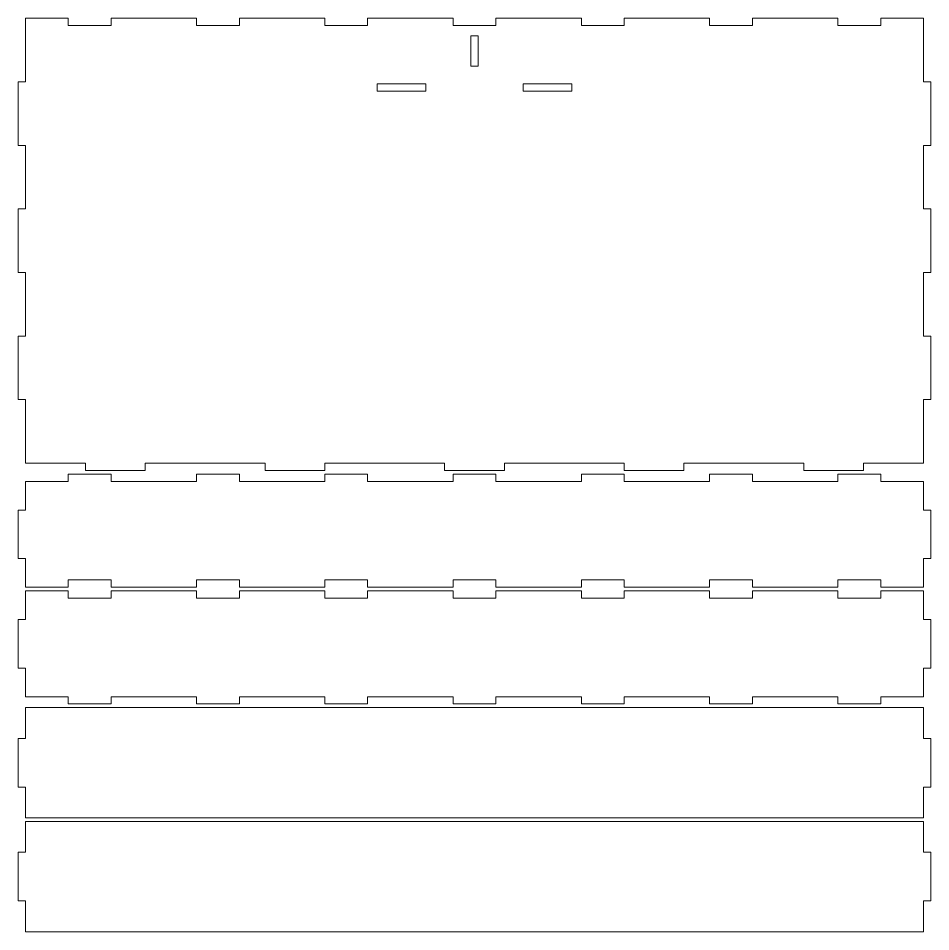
# Model space of a CAD drawing. Header units: millimetres. Extents: x -2923 to 2923, y -1165 to 1165.
# Drawn here: x -2923 to -2173, y -70 to 681 of the extents above; entities that cross this region are included whole.
import ezdxf

# ---------------------------------------------------------------- set-up
doc = ezdxf.new("R2010")
doc.units = ezdxf.units.MM
doc.header["$MEASUREMENT"] = 0
doc.layers.add('Camada 1', color=7, linetype='Continuous')

msp = doc.modelspace()

# ---------------------------------------------------------------- linework, layer by layer
at = {"layer": 'Camada 1', "color": 230, "lineweight": 9}
for points, knots in [([(-2741.7679, 675.342), (-2741.7679, 675.342), (-2776.9108, 675.342), (-2776.9108, 675.342), (-2776.9108, 675.342), (-2776.9108, 675.342), (-2776.9108, 681.342), (-2776.9108, 681.342), (-2776.9108, 681.342), (-2776.9108, 681.342), (-2847.1965, 681.342), (-2847.1965, 681.342), (-2847.1965, 681.342), (-2847.1965, 681.342), (-2847.1965, 675.342), (-2847.1965, 675.342), (-2847.1965, 675.342), (-2847.1965, 675.342), (-2882.3393, 675.342), (-2882.3393, 675.342), (-2882.3393, 675.342), (-2882.3393, 675.342), (-2882.3393, 681.342), (-2882.3393, 681.342), (-2882.3393, 681.342), (-2882.3393, 681.342), (-2917.4822, 681.342), (-2917.4822, 681.342), (-2917.4822, 681.342), (-2917.4822, 681.342), (-2917.4822, 629.0796), (-2917.4822, 629.0796), (-2917.4822, 629.0796), (-2917.4822, 629.0796), (-2923.4822, 629.0796), (-2923.4822, 629.0796), (-2923.4822, 629.0796), (-2923.4822, 629.0796), (-2923.4822, 576.8171), (-2923.4822, 576.8171), (-2923.4822, 576.8171), (-2923.4822, 576.8171), (-2917.4822, 576.8171), (-2917.4822, 576.8171), (-2917.4822, 576.8171), (-2917.4822, 576.8171), (-2917.4822, 524.5546), (-2917.4822, 524.5546), (-2917.4822, 524.5546), (-2917.4822, 524.5546), (-2923.4822, 524.5546), (-2923.4822, 524.5546), (-2923.4822, 524.5546), (-2923.4822, 524.5546), (-2923.4822, 472.2922), (-2923.4822, 472.2922), (-2923.4822, 472.2922), (-2923.4822, 472.2922), (-2917.4822, 472.2922), (-2917.4822, 472.2922), (-2917.4822, 472.2922), (-2917.4822, 472.2922), (-2917.4822, 420.0297), (-2917.4822, 420.0297), (-2917.4822, 420.0297), (-2917.4822, 420.0297), (-2923.4822, 420.0297), (-2923.4822, 420.0297), (-2923.4822, 420.0297), (-2923.4822, 420.0297), (-2923.4822, 367.7672), (-2923.4822, 367.7672), (-2923.4822, 367.7672), (-2923.4822, 367.7672), (-2917.4822, 367.7672), (-2917.4822, 367.7672), (-2917.4822, 367.7672), (-2917.4822, 367.7672), (-2917.4822, 315.5048), (-2917.4822, 315.5048), (-2917.4822, 315.5048), (-2917.4822, 315.5048), (-2868.2822, 315.5048), (-2868.2822, 315.5048), (-2868.2822, 315.5048), (-2868.2822, 315.5048), (-2868.2822, 309.5048), (-2868.2822, 309.5048), (-2868.2822, 309.5048), (-2868.2822, 309.5048), (-2819.0822, 309.5048), (-2819.0822, 309.5048), (-2819.0822, 309.5048), (-2819.0822, 309.5048), (-2819.0822, 315.5048), (-2819.0822, 315.5048), (-2819.0822, 315.5048), (-2819.0822, 315.5048), (-2720.6822, 315.5048), (-2720.6822, 315.5048), (-2720.6822, 315.5048), (-2720.6822, 315.5048), (-2720.6822, 309.5048), (-2720.6822, 309.5048), (-2720.6822, 309.5048), (-2720.6822, 309.5048), (-2671.4822, 309.5048), (-2671.4822, 309.5048), (-2671.4822, 309.5048), (-2671.4822, 309.5048), (-2671.4822, 315.5048), (-2671.4822, 315.5048), (-2671.4822, 315.5048), (-2671.4822, 315.5048), (-2573.0822, 315.5048), (-2573.0822, 315.5048), (-2573.0822, 315.5048), (-2573.0822, 315.5048), (-2573.0822, 309.5048), (-2573.0822, 309.5048), (-2573.0822, 309.5048), (-2573.0822, 309.5048), (-2523.8822, 309.5048), (-2523.8822, 309.5048), (-2523.8822, 309.5048), (-2523.8822, 309.5048), (-2523.8822, 315.5048), (-2523.8822, 315.5048), (-2523.8822, 315.5048), (-2523.8822, 315.5048), (-2425.4822, 315.5048), (-2425.4822, 315.5048), (-2425.4822, 315.5048), (-2425.4822, 315.5048), (-2425.4822, 309.5048), (-2425.4822, 309.5048), (-2425.4822, 309.5048), (-2425.4822, 309.5048), (-2376.2822, 309.5048), (-2376.2822, 309.5048), (-2376.2822, 309.5048), (-2376.2822, 309.5048), (-2376.2822, 315.5048), (-2376.2822, 315.5048), (-2376.2822, 315.5048), (-2376.2822, 315.5048), (-2277.8822, 315.5048), (-2277.8822, 315.5048), (-2277.8822, 315.5048), (-2277.8822, 315.5048), (-2277.8822, 309.5048), (-2277.8822, 309.5048), (-2277.8822, 309.5048), (-2277.8822, 309.5048), (-2228.6822, 309.5048), (-2228.6822, 309.5048), (-2228.6822, 309.5048), (-2228.6822, 309.5048), (-2228.6822, 315.5048), (-2228.6822, 315.5048), (-2228.6822, 315.5048), (-2228.6822, 315.5048), (-2179.4822, 315.5048), (-2179.4822, 315.5048), (-2179.4822, 315.5048), (-2179.4822, 315.5048), (-2179.4822, 367.7672), (-2179.4822, 367.7672), (-2179.4822, 367.7672), (-2179.4822, 367.7672), (-2173.4822, 367.7672), (-2173.4822, 367.7672), (-2173.4822, 367.7672), (-2173.4822, 367.7672), (-2173.4822, 420.0297), (-2173.4822, 420.0297), (-2173.4822, 420.0297), (-2173.4822, 420.0297), (-2179.4822, 420.0297), (-2179.4822, 420.0297), (-2179.4822, 420.0297), (-2179.4822, 420.0297), (-2179.4822, 472.2922), (-2179.4822, 472.2922), (-2179.4822, 472.2922), (-2179.4822, 472.2922), (-2173.4822, 472.2922), (-2173.4822, 472.2922), (-2173.4822, 472.2922), (-2173.4822, 472.2922), (-2173.4822, 524.5546), (-2173.4822, 524.5546), (-2173.4822, 524.5546), (-2173.4822, 524.5546), (-2179.4822, 524.5546), (-2179.4822, 524.5546), (-2179.4822, 524.5546), (-2179.4822, 524.5546), (-2179.4822, 576.8171), (-2179.4822, 576.8171), (-2179.4822, 576.8171), (-2179.4822, 576.8171), (-2173.4822, 576.8171), (-2173.4822, 576.8171), (-2173.4822, 576.8171), (-2173.4822, 576.8171), (-2173.4822, 629.0796), (-2173.4822, 629.0796), (-2173.4822, 629.0796), (-2173.4822, 629.0796), (-2179.4822, 629.0796), (-2179.4822, 629.0796), (-2179.4822, 629.0796), (-2179.4822, 629.0796), (-2179.4822, 681.342), (-2179.4822, 681.342), (-2179.4822, 681.342), (-2179.4822, 681.342), (-2214.6251, 681.342), (-2214.6251, 681.342), (-2214.6251, 681.342), (-2214.6251, 681.342), (-2214.6251, 675.342), (-2214.6251, 675.342), (-2214.6251, 675.342), (-2214.6251, 675.342), (-2249.7679, 675.342), (-2249.7679, 675.342), (-2249.7679, 675.342), (-2249.7679, 675.342), (-2249.7679, 681.342), (-2249.7679, 681.342), (-2249.7679, 681.342), (-2249.7679, 681.342), (-2320.0536, 681.342), (-2320.0536, 681.342), (-2320.0536, 681.342), (-2320.0536, 681.342), (-2320.0536, 675.342), (-2320.0536, 675.342), (-2320.0536, 675.342), (-2320.0536, 675.342), (-2355.1965, 675.342), (-2355.1965, 675.342), (-2355.1965, 675.342), (-2355.1965, 675.342), (-2355.1965, 681.342), (-2355.1965, 681.342), (-2355.1965, 681.342), (-2355.1965, 681.342), (-2425.4822, 681.342), (-2425.4822, 681.342), (-2425.4822, 681.342), (-2425.4822, 681.342), (-2425.4822, 675.342), (-2425.4822, 675.342), (-2425.4822, 675.342), (-2425.4822, 675.342), (-2460.6251, 675.342), (-2460.6251, 675.342), (-2460.6251, 675.342), (-2460.6251, 675.342), (-2460.6251, 681.342), (-2460.6251, 681.342), (-2460.6251, 681.342), (-2460.6251, 681.342), (-2530.9108, 681.342), (-2530.9108, 681.342), (-2530.9108, 681.342), (-2530.9108, 681.342), (-2530.9108, 675.342), (-2530.9108, 675.342), (-2530.9108, 675.342), (-2530.9108, 675.342), (-2566.0536, 675.342), (-2566.0536, 675.342), (-2566.0536, 675.342), (-2566.0536, 675.342), (-2566.0536, 681.342), (-2566.0536, 681.342), (-2566.0536, 681.342), (-2566.0536, 681.342), (-2636.3393, 681.342), (-2636.3393, 681.342), (-2636.3393, 681.342), (-2636.3393, 681.342), (-2636.3393, 675.342), (-2636.3393, 675.342), (-2636.3393, 675.342), (-2636.3393, 675.342), (-2671.4822, 675.342), (-2671.4822, 675.342), (-2671.4822, 675.342), (-2671.4822, 675.342), (-2671.4822, 681.342), (-2671.4822, 681.342), (-2671.4822, 681.342), (-2671.4822, 681.342), (-2741.7679, 681.342), (-2741.7679, 681.342), (-2741.7679, 681.342), (-2741.7679, 681.342), (-2741.7679, 675.342), (-2741.7679, 675.342)], [0, 0, 0, 0, 0.01298701, 0.01298701, 0.01298701, 0.01298701, 0.02597403, 0.02597403, 0.02597403, 0.02597403, 0.03896104, 0.03896104, 0.03896104, 0.03896104, 0.05194805, 0.05194805, 0.05194805, 0.05194805, 0.06493506, 0.06493506, 0.06493506, 0.06493506, 0.07792208, 0.07792208, 0.07792208, 0.07792208, 0.09090909, 0.09090909, 0.09090909, 0.09090909, 0.1038961, 0.1038961, 0.1038961, 0.1038961, 0.11688312, 0.11688312, 0.11688312, 0.11688312, 0.12987013, 0.12987013, 0.12987013, 0.12987013, 0.14285714, 0.14285714, 0.14285714, 0.14285714, 0.15584416, 0.15584416, 0.15584416, 0.15584416, 0.16883117, 0.16883117, 0.16883117, 0.16883117, 0.18181818, 0.18181818, 0.18181818, 0.18181818, 0.19480519, 0.19480519, 0.19480519, 0.19480519, 0.20779221, 0.20779221, 0.20779221, 0.20779221, 0.22077922, 0.22077922, 0.22077922, 0.22077922, 0.23376623, 0.23376623, 0.23376623, 0.23376623, 0.24675325, 0.24675325, 0.24675325, 0.24675325, 0.25974026, 0.25974026, 0.25974026, 0.25974026, 0.27272727, 0.27272727, 0.27272727, 0.27272727, 0.28571429, 0.28571429, 0.28571429, 0.28571429, 0.2987013, 0.2987013, 0.2987013, 0.2987013, 0.31168831, 0.31168831, 0.31168831, 0.31168831, 0.32467532, 0.32467532, 0.32467532, 0.32467532, 0.33766234, 0.33766234, 0.33766234, 0.33766234, 0.35064935, 0.35064935, 0.35064935, 0.35064935, 0.36363636, 0.36363636, 0.36363636, 0.36363636, 0.37662338, 0.37662338, 0.37662338, 0.37662338, 0.38961039, 0.38961039, 0.38961039, 0.38961039, 0.4025974, 0.4025974, 0.4025974, 0.4025974, 0.41558442, 0.41558442, 0.41558442, 0.41558442, 0.42857143, 0.42857143, 0.42857143, 0.42857143, 0.44155844, 0.44155844, 0.44155844, 0.44155844, 0.45454545, 0.45454545, 0.45454545, 0.45454545, 0.46753247, 0.46753247, 0.46753247, 0.46753247, 0.48051948, 0.48051948, 0.48051948, 0.48051948, 0.49350649, 0.49350649, 0.49350649, 0.49350649, 0.50649351, 0.50649351, 0.50649351, 0.50649351, 0.51948052, 0.51948052, 0.51948052, 0.51948052, 0.53246753, 0.53246753, 0.53246753, 0.53246753, 0.54545455, 0.54545455, 0.54545455, 0.54545455, 0.55844156, 0.55844156, 0.55844156, 0.55844156, 0.57142857, 0.57142857, 0.57142857, 0.57142857, 0.58441558, 0.58441558, 0.58441558, 0.58441558, 0.5974026, 0.5974026, 0.5974026, 0.5974026, 0.61038961, 0.61038961, 0.61038961, 0.61038961, 0.62337662, 0.62337662, 0.62337662, 0.62337662, 0.63636364, 0.63636364, 0.63636364, 0.63636364, 0.64935065, 0.64935065, 0.64935065, 0.64935065, 0.66233766, 0.66233766, 0.66233766, 0.66233766, 0.67532468, 0.67532468, 0.67532468, 0.67532468, 0.68831169, 0.68831169, 0.68831169, 0.68831169, 0.7012987, 0.7012987, 0.7012987, 0.7012987, 0.71428571, 0.71428571, 0.71428571, 0.71428571, 0.72727273, 0.72727273, 0.72727273, 0.72727273, 0.74025974, 0.74025974, 0.74025974, 0.74025974, 0.75324675, 0.75324675, 0.75324675, 0.75324675, 0.76623377, 0.76623377, 0.76623377, 0.76623377, 0.77922078, 0.77922078, 0.77922078, 0.77922078, 0.79220779, 0.79220779, 0.79220779, 0.79220779, 0.80519481, 0.80519481, 0.80519481, 0.80519481, 0.81818182, 0.81818182, 0.81818182, 0.81818182, 0.83116883, 0.83116883, 0.83116883, 0.83116883, 0.84415584, 0.84415584, 0.84415584, 0.84415584, 0.85714286, 0.85714286, 0.85714286, 0.85714286, 0.87012987, 0.87012987, 0.87012987, 0.87012987, 0.88311688, 0.88311688, 0.88311688, 0.88311688, 0.8961039, 0.8961039, 0.8961039, 0.8961039, 0.90909091, 0.90909091, 0.90909091, 0.90909091, 0.92207792, 0.92207792, 0.92207792, 0.92207792, 0.93506494, 0.93506494, 0.93506494, 0.93506494, 0.94805195, 0.94805195, 0.94805195, 0.94805195, 0.96103896, 0.96103896, 0.96103896, 0.96103896, 0.97402597, 0.97402597, 0.97402597, 0.97402597, 1, 1, 1, 1]), ([(-2551.4822, 641.842), (-2551.4822, 641.842), (-2551.4822, 666.842), (-2551.4822, 666.842), (-2551.4822, 666.842), (-2551.4822, 666.842), (-2545.4822, 666.842), (-2545.4822, 666.842), (-2545.4822, 666.842), (-2545.4822, 666.842), (-2545.4822, 641.842), (-2545.4822, 641.842), (-2545.4822, 641.842), (-2545.4822, 641.842), (-2551.4822, 641.842), (-2551.4822, 641.842)], [0, 0, 0, 0, 0.2, 0.2, 0.2, 0.2, 0.4, 0.4, 0.4, 0.4, 0.6, 0.6, 0.6, 0.6, 1, 1, 1, 1]), ([(-2588.4822, 621.342), (-2588.4822, 621.342), (-2628.4822, 621.342), (-2628.4822, 621.342), (-2628.4822, 621.342), (-2628.4822, 621.342), (-2628.4822, 627.342), (-2628.4822, 627.342), (-2628.4822, 627.342), (-2628.4822, 627.342), (-2588.4822, 627.342), (-2588.4822, 627.342), (-2588.4822, 627.342), (-2588.4822, 627.342), (-2588.4822, 621.342), (-2588.4822, 621.342)], [0, 0, 0, 0, 0.2, 0.2, 0.2, 0.2, 0.4, 0.4, 0.4, 0.4, 0.6, 0.6, 0.6, 0.6, 1, 1, 1, 1]), ([(-2468.4822, 621.342), (-2468.4822, 621.342), (-2508.4822, 621.342), (-2508.4822, 621.342), (-2508.4822, 621.342), (-2508.4822, 621.342), (-2508.4822, 627.342), (-2508.4822, 627.342), (-2508.4822, 627.342), (-2508.4822, 627.342), (-2468.4822, 627.342), (-2468.4822, 627.342), (-2468.4822, 627.342), (-2468.4822, 627.342), (-2468.4822, 621.342), (-2468.4822, 621.342)], [0, 0, 0, 0, 0.2, 0.2, 0.2, 0.2, 0.4, 0.4, 0.4, 0.4, 0.6, 0.6, 0.6, 0.6, 1, 1, 1, 1]), ([(-2173.4822, 237.0137), (-2173.4822, 237.0137), (-2173.4822, 277.0137), (-2173.4822, 277.0137), (-2173.4822, 277.0137), (-2173.4822, 277.0137), (-2179.4822, 277.0137), (-2179.4822, 277.0137), (-2179.4822, 277.0137), (-2179.4822, 277.0137), (-2179.4822, 300.5048), (-2179.4822, 300.5048), (-2179.4822, 300.5048), (-2179.4822, 300.5048), (-2214.6251, 300.5048), (-2214.6251, 300.5048), (-2214.6251, 300.5048), (-2214.6251, 300.5048), (-2214.6251, 306.5048), (-2214.6251, 306.5048), (-2214.6251, 306.5048), (-2214.6251, 306.5048), (-2249.7679, 306.5048), (-2249.7679, 306.5048), (-2249.7679, 306.5048), (-2249.7679, 306.5048), (-2249.7679, 300.5048), (-2249.7679, 300.5048), (-2249.7679, 300.5048), (-2249.7679, 300.5048), (-2320.0536, 300.5048), (-2320.0536, 300.5048), (-2320.0536, 300.5048), (-2320.0536, 300.5048), (-2320.0536, 306.5048), (-2320.0536, 306.5048), (-2320.0536, 306.5048), (-2320.0536, 306.5048), (-2355.1965, 306.5048), (-2355.1965, 306.5048), (-2355.1965, 306.5048), (-2355.1965, 306.5048), (-2355.1965, 300.5048), (-2355.1965, 300.5048), (-2355.1965, 300.5048), (-2355.1965, 300.5048), (-2425.4822, 300.5048), (-2425.4822, 300.5048), (-2425.4822, 300.5048), (-2425.4822, 300.5048), (-2425.4822, 306.5048), (-2425.4822, 306.5048), (-2425.4822, 306.5048), (-2425.4822, 306.5048), (-2460.6251, 306.5048), (-2460.6251, 306.5048), (-2460.6251, 306.5048), (-2460.6251, 306.5048), (-2460.6251, 300.5048), (-2460.6251, 300.5048), (-2460.6251, 300.5048), (-2460.6251, 300.5048), (-2530.9108, 300.5048), (-2530.9108, 300.5048), (-2530.9108, 300.5048), (-2530.9108, 300.5048), (-2530.9108, 306.5048), (-2530.9108, 306.5048), (-2530.9108, 306.5048), (-2530.9108, 306.5048), (-2566.0536, 306.5048), (-2566.0536, 306.5048), (-2566.0536, 306.5048), (-2566.0536, 306.5048), (-2566.0536, 300.5048), (-2566.0536, 300.5048), (-2566.0536, 300.5048), (-2566.0536, 300.5048), (-2636.3393, 300.5048), (-2636.3393, 300.5048), (-2636.3393, 300.5048), (-2636.3393, 300.5048), (-2636.3393, 306.5048), (-2636.3393, 306.5048), (-2636.3393, 306.5048), (-2636.3393, 306.5048), (-2671.4822, 306.5048), (-2671.4822, 306.5048), (-2671.4822, 306.5048), (-2671.4822, 306.5048), (-2671.4822, 300.5048), (-2671.4822, 300.5048), (-2671.4822, 300.5048), (-2671.4822, 300.5048), (-2741.7679, 300.5048), (-2741.7679, 300.5048), (-2741.7679, 300.5048), (-2741.7679, 300.5048), (-2741.7679, 306.5048), (-2741.7679, 306.5048), (-2741.7679, 306.5048), (-2741.7679, 306.5048), (-2776.9108, 306.5048), (-2776.9108, 306.5048), (-2776.9108, 306.5048), (-2776.9108, 306.5048), (-2776.9108, 300.5048), (-2776.9108, 300.5048), (-2776.9108, 300.5048), (-2776.9108, 300.5048), (-2847.1965, 300.5048), (-2847.1965, 300.5048), (-2847.1965, 300.5048), (-2847.1965, 300.5048), (-2847.1965, 306.5048), (-2847.1965, 306.5048), (-2847.1965, 306.5048), (-2847.1965, 306.5048), (-2882.3393, 306.5048), (-2882.3393, 306.5048), (-2882.3393, 306.5048), (-2882.3393, 306.5048), (-2882.3393, 300.5048), (-2882.3393, 300.5048), (-2882.3393, 300.5048), (-2882.3393, 300.5048), (-2917.4822, 300.5048), (-2917.4822, 300.5048), (-2917.4822, 300.5048), (-2917.4822, 300.5048), (-2917.4822, 277.0137), (-2917.4822, 277.0137), (-2917.4822, 277.0137), (-2917.4822, 277.0137), (-2923.4822, 277.0137), (-2923.4822, 277.0137), (-2923.4822, 277.0137), (-2923.4822, 277.0137), (-2923.4822, 237.0137), (-2923.4822, 237.0137), (-2923.4822, 237.0137), (-2923.4822, 237.0137), (-2917.4822, 237.0137), (-2917.4822, 237.0137), (-2917.4822, 237.0137), (-2917.4822, 237.0137), (-2917.4822, 213.5226), (-2917.4822, 213.5226), (-2917.4822, 213.5226), (-2917.4822, 213.5226), (-2882.3393, 213.5226), (-2882.3393, 213.5226), (-2882.3393, 213.5226), (-2882.3393, 213.5226), (-2882.3393, 219.5226), (-2882.3393, 219.5226), (-2882.3393, 219.5226), (-2882.3393, 219.5226), (-2847.1965, 219.5226), (-2847.1965, 219.5226), (-2847.1965, 219.5226), (-2847.1965, 219.5226), (-2847.1965, 213.5226), (-2847.1965, 213.5226), (-2847.1965, 213.5226), (-2847.1965, 213.5226), (-2776.9108, 213.5226), (-2776.9108, 213.5226), (-2776.9108, 213.5226), (-2776.9108, 213.5226), (-2776.9108, 219.5226), (-2776.9108, 219.5226), (-2776.9108, 219.5226), (-2776.9108, 219.5226), (-2741.7679, 219.5226), (-2741.7679, 219.5226), (-2741.7679, 219.5226), (-2741.7679, 219.5226), (-2741.7679, 213.5226), (-2741.7679, 213.5226), (-2741.7679, 213.5226), (-2741.7679, 213.5226), (-2671.4822, 213.5226), (-2671.4822, 213.5226), (-2671.4822, 213.5226), (-2671.4822, 213.5226), (-2671.4822, 219.5226), (-2671.4822, 219.5226), (-2671.4822, 219.5226), (-2671.4822, 219.5226), (-2636.3393, 219.5226), (-2636.3393, 219.5226), (-2636.3393, 219.5226), (-2636.3393, 219.5226), (-2636.3393, 213.5226), (-2636.3393, 213.5226), (-2636.3393, 213.5226), (-2636.3393, 213.5226), (-2566.0536, 213.5226), (-2566.0536, 213.5226), (-2566.0536, 213.5226), (-2566.0536, 213.5226), (-2566.0536, 219.5226), (-2566.0536, 219.5226), (-2566.0536, 219.5226), (-2566.0536, 219.5226), (-2530.9108, 219.5226), (-2530.9108, 219.5226), (-2530.9108, 219.5226), (-2530.9108, 219.5226), (-2530.9108, 213.5226), (-2530.9108, 213.5226), (-2530.9108, 213.5226), (-2530.9108, 213.5226), (-2460.6251, 213.5226), (-2460.6251, 213.5226), (-2460.6251, 213.5226), (-2460.6251, 213.5226), (-2460.6251, 219.5226), (-2460.6251, 219.5226), (-2460.6251, 219.5226), (-2460.6251, 219.5226), (-2425.4822, 219.5226), (-2425.4822, 219.5226), (-2425.4822, 219.5226), (-2425.4822, 219.5226), (-2425.4822, 213.5226), (-2425.4822, 213.5226), (-2425.4822, 213.5226), (-2425.4822, 213.5226), (-2355.1965, 213.5226), (-2355.1965, 213.5226), (-2355.1965, 213.5226), (-2355.1965, 213.5226), (-2355.1965, 219.5226), (-2355.1965, 219.5226), (-2355.1965, 219.5226), (-2355.1965, 219.5226), (-2320.0536, 219.5226), (-2320.0536, 219.5226), (-2320.0536, 219.5226), (-2320.0536, 219.5226), (-2320.0536, 213.5226), (-2320.0536, 213.5226), (-2320.0536, 213.5226), (-2320.0536, 213.5226), (-2249.7679, 213.5226), (-2249.7679, 213.5226), (-2249.7679, 213.5226), (-2249.7679, 213.5226), (-2249.7679, 219.5226), (-2249.7679, 219.5226), (-2249.7679, 219.5226), (-2249.7679, 219.5226), (-2214.6251, 219.5226), (-2214.6251, 219.5226), (-2214.6251, 219.5226), (-2214.6251, 219.5226), (-2214.6251, 213.5226), (-2214.6251, 213.5226), (-2214.6251, 213.5226), (-2214.6251, 213.5226), (-2179.4822, 213.5226), (-2179.4822, 213.5226), (-2179.4822, 213.5226), (-2179.4822, 213.5226), (-2179.4822, 237.0137), (-2179.4822, 237.0137), (-2179.4822, 237.0137), (-2179.4822, 237.0137), (-2173.4822, 237.0137), (-2173.4822, 237.0137)], [0, 0, 0, 0, 0.01449275, 0.01449275, 0.01449275, 0.01449275, 0.02898551, 0.02898551, 0.02898551, 0.02898551, 0.04347826, 0.04347826, 0.04347826, 0.04347826, 0.05797101, 0.05797101, 0.05797101, 0.05797101, 0.07246377, 0.07246377, 0.07246377, 0.07246377, 0.08695652, 0.08695652, 0.08695652, 0.08695652, 0.10144928, 0.10144928, 0.10144928, 0.10144928, 0.11594203, 0.11594203, 0.11594203, 0.11594203, 0.13043478, 0.13043478, 0.13043478, 0.13043478, 0.14492754, 0.14492754, 0.14492754, 0.14492754, 0.15942029, 0.15942029, 0.15942029, 0.15942029, 0.17391304, 0.17391304, 0.17391304, 0.17391304, 0.1884058, 0.1884058, 0.1884058, 0.1884058, 0.20289855, 0.20289855, 0.20289855, 0.20289855, 0.2173913, 0.2173913, 0.2173913, 0.2173913, 0.23188406, 0.23188406, 0.23188406, 0.23188406, 0.24637681, 0.24637681, 0.24637681, 0.24637681, 0.26086957, 0.26086957, 0.26086957, 0.26086957, 0.27536232, 0.27536232, 0.27536232, 0.27536232, 0.28985507, 0.28985507, 0.28985507, 0.28985507, 0.30434783, 0.30434783, 0.30434783, 0.30434783, 0.31884058, 0.31884058, 0.31884058, 0.31884058, 0.33333333, 0.33333333, 0.33333333, 0.33333333, 0.34782609, 0.34782609, 0.34782609, 0.34782609, 0.36231884, 0.36231884, 0.36231884, 0.36231884, 0.37681159, 0.37681159, 0.37681159, 0.37681159, 0.39130435, 0.39130435, 0.39130435, 0.39130435, 0.4057971, 0.4057971, 0.4057971, 0.4057971, 0.42028986, 0.42028986, 0.42028986, 0.42028986, 0.43478261, 0.43478261, 0.43478261, 0.43478261, 0.44927536, 0.44927536, 0.44927536, 0.44927536, 0.46376812, 0.46376812, 0.46376812, 0.46376812, 0.47826087, 0.47826087, 0.47826087, 0.47826087, 0.49275362, 0.49275362, 0.49275362, 0.49275362, 0.50724638, 0.50724638, 0.50724638, 0.50724638, 0.52173913, 0.52173913, 0.52173913, 0.52173913, 0.53623188, 0.53623188, 0.53623188, 0.53623188, 0.55072464, 0.55072464, 0.55072464, 0.55072464, 0.56521739, 0.56521739, 0.56521739, 0.56521739, 0.57971014, 0.57971014, 0.57971014, 0.57971014, 0.5942029, 0.5942029, 0.5942029, 0.5942029, 0.60869565, 0.60869565, 0.60869565, 0.60869565, 0.62318841, 0.62318841, 0.62318841, 0.62318841, 0.63768116, 0.63768116, 0.63768116, 0.63768116, 0.65217391, 0.65217391, 0.65217391, 0.65217391, 0.66666667, 0.66666667, 0.66666667, 0.66666667, 0.68115942, 0.68115942, 0.68115942, 0.68115942, 0.69565217, 0.69565217, 0.69565217, 0.69565217, 0.71014493, 0.71014493, 0.71014493, 0.71014493, 0.72463768, 0.72463768, 0.72463768, 0.72463768, 0.73913043, 0.73913043, 0.73913043, 0.73913043, 0.75362319, 0.75362319, 0.75362319, 0.75362319, 0.76811594, 0.76811594, 0.76811594, 0.76811594, 0.7826087, 0.7826087, 0.7826087, 0.7826087, 0.79710145, 0.79710145, 0.79710145, 0.79710145, 0.8115942, 0.8115942, 0.8115942, 0.8115942, 0.82608696, 0.82608696, 0.82608696, 0.82608696, 0.84057971, 0.84057971, 0.84057971, 0.84057971, 0.85507246, 0.85507246, 0.85507246, 0.85507246, 0.86956522, 0.86956522, 0.86956522, 0.86956522, 0.88405797, 0.88405797, 0.88405797, 0.88405797, 0.89855072, 0.89855072, 0.89855072, 0.89855072, 0.91304348, 0.91304348, 0.91304348, 0.91304348, 0.92753623, 0.92753623, 0.92753623, 0.92753623, 0.94202899, 0.94202899, 0.94202899, 0.94202899, 0.95652174, 0.95652174, 0.95652174, 0.95652174, 0.97101449, 0.97101449, 0.97101449, 0.97101449, 1, 1, 1, 1]), ([(-2173.4822, 187.0315), (-2173.4822, 187.0315), (-2173.4822, 147.0315), (-2173.4822, 147.0315), (-2173.4822, 147.0315), (-2173.4822, 147.0315), (-2179.4822, 147.0315), (-2179.4822, 147.0315), (-2179.4822, 147.0315), (-2179.4822, 147.0315), (-2179.4822, 123.5404), (-2179.4822, 123.5404), (-2179.4822, 123.5404), (-2179.4822, 123.5404), (-2214.6251, 123.5404), (-2214.6251, 123.5404), (-2214.6251, 123.5404), (-2214.6251, 123.5404), (-2214.6251, 117.5404), (-2214.6251, 117.5404), (-2214.6251, 117.5404), (-2214.6251, 117.5404), (-2249.7679, 117.5404), (-2249.7679, 117.5404), (-2249.7679, 117.5404), (-2249.7679, 117.5404), (-2249.7679, 123.5404), (-2249.7679, 123.5404), (-2249.7679, 123.5404), (-2249.7679, 123.5404), (-2320.0536, 123.5404), (-2320.0536, 123.5404), (-2320.0536, 123.5404), (-2320.0536, 123.5404), (-2320.0536, 117.5404), (-2320.0536, 117.5404), (-2320.0536, 117.5404), (-2320.0536, 117.5404), (-2355.1965, 117.5404), (-2355.1965, 117.5404), (-2355.1965, 117.5404), (-2355.1965, 117.5404), (-2355.1965, 123.5404), (-2355.1965, 123.5404), (-2355.1965, 123.5404), (-2355.1965, 123.5404), (-2425.4822, 123.5404), (-2425.4822, 123.5404), (-2425.4822, 123.5404), (-2425.4822, 123.5404), (-2425.4822, 117.5404), (-2425.4822, 117.5404), (-2425.4822, 117.5404), (-2425.4822, 117.5404), (-2460.6251, 117.5404), (-2460.6251, 117.5404), (-2460.6251, 117.5404), (-2460.6251, 117.5404), (-2460.6251, 123.5404), (-2460.6251, 123.5404), (-2460.6251, 123.5404), (-2460.6251, 123.5404), (-2530.9108, 123.5404), (-2530.9108, 123.5404), (-2530.9108, 123.5404), (-2530.9108, 123.5404), (-2530.9108, 117.5404), (-2530.9108, 117.5404), (-2530.9108, 117.5404), (-2530.9108, 117.5404), (-2566.0536, 117.5404), (-2566.0536, 117.5404), (-2566.0536, 117.5404), (-2566.0536, 117.5404), (-2566.0536, 123.5404), (-2566.0536, 123.5404), (-2566.0536, 123.5404), (-2566.0536, 123.5404), (-2636.3393, 123.5404), (-2636.3393, 123.5404), (-2636.3393, 123.5404), (-2636.3393, 123.5404), (-2636.3393, 117.5404), (-2636.3393, 117.5404), (-2636.3393, 117.5404), (-2636.3393, 117.5404), (-2671.4822, 117.5404), (-2671.4822, 117.5404), (-2671.4822, 117.5404), (-2671.4822, 117.5404), (-2671.4822, 123.5404), (-2671.4822, 123.5404), (-2671.4822, 123.5404), (-2671.4822, 123.5404), (-2741.7679, 123.5404), (-2741.7679, 123.5404), (-2741.7679, 123.5404), (-2741.7679, 123.5404), (-2741.7679, 117.5404), (-2741.7679, 117.5404), (-2741.7679, 117.5404), (-2741.7679, 117.5404), (-2776.9108, 117.5404), (-2776.9108, 117.5404), (-2776.9108, 117.5404), (-2776.9108, 117.5404), (-2776.9108, 123.5404), (-2776.9108, 123.5404), (-2776.9108, 123.5404), (-2776.9108, 123.5404), (-2847.1965, 123.5404), (-2847.1965, 123.5404), (-2847.1965, 123.5404), (-2847.1965, 123.5404), (-2847.1965, 117.5404), (-2847.1965, 117.5404), (-2847.1965, 117.5404), (-2847.1965, 117.5404), (-2882.3393, 117.5404), (-2882.3393, 117.5404), (-2882.3393, 117.5404), (-2882.3393, 117.5404), (-2882.3393, 123.5404), (-2882.3393, 123.5404), (-2882.3393, 123.5404), (-2882.3393, 123.5404), (-2917.4822, 123.5404), (-2917.4822, 123.5404), (-2917.4822, 123.5404), (-2917.4822, 123.5404), (-2917.4822, 147.0315), (-2917.4822, 147.0315), (-2917.4822, 147.0315), (-2917.4822, 147.0315), (-2923.4822, 147.0315), (-2923.4822, 147.0315), (-2923.4822, 147.0315), (-2923.4822, 147.0315), (-2923.4822, 187.0315), (-2923.4822, 187.0315), (-2923.4822, 187.0315), (-2923.4822, 187.0315), (-2917.4822, 187.0315), (-2917.4822, 187.0315), (-2917.4822, 187.0315), (-2917.4822, 187.0315), (-2917.4822, 210.5226), (-2917.4822, 210.5226), (-2917.4822, 210.5226), (-2917.4822, 210.5226), (-2882.3393, 210.5226), (-2882.3393, 210.5226), (-2882.3393, 210.5226), (-2882.3393, 210.5226), (-2882.3393, 204.5226), (-2882.3393, 204.5226), (-2882.3393, 204.5226), (-2882.3393, 204.5226), (-2847.1965, 204.5226), (-2847.1965, 204.5226), (-2847.1965, 204.5226), (-2847.1965, 204.5226), (-2847.1965, 210.5226), (-2847.1965, 210.5226), (-2847.1965, 210.5226), (-2847.1965, 210.5226), (-2776.9108, 210.5226), (-2776.9108, 210.5226), (-2776.9108, 210.5226), (-2776.9108, 210.5226), (-2776.9108, 204.5226), (-2776.9108, 204.5226), (-2776.9108, 204.5226), (-2776.9108, 204.5226), (-2741.7679, 204.5226), (-2741.7679, 204.5226), (-2741.7679, 204.5226), (-2741.7679, 204.5226), (-2741.7679, 210.5226), (-2741.7679, 210.5226), (-2741.7679, 210.5226), (-2741.7679, 210.5226), (-2671.4822, 210.5226), (-2671.4822, 210.5226), (-2671.4822, 210.5226), (-2671.4822, 210.5226), (-2671.4822, 204.5226), (-2671.4822, 204.5226), (-2671.4822, 204.5226), (-2671.4822, 204.5226), (-2636.3393, 204.5226), (-2636.3393, 204.5226), (-2636.3393, 204.5226), (-2636.3393, 204.5226), (-2636.3393, 210.5226), (-2636.3393, 210.5226), (-2636.3393, 210.5226), (-2636.3393, 210.5226), (-2566.0536, 210.5226), (-2566.0536, 210.5226), (-2566.0536, 210.5226), (-2566.0536, 210.5226), (-2566.0536, 204.5226), (-2566.0536, 204.5226), (-2566.0536, 204.5226), (-2566.0536, 204.5226), (-2530.9108, 204.5226), (-2530.9108, 204.5226), (-2530.9108, 204.5226), (-2530.9108, 204.5226), (-2530.9108, 210.5226), (-2530.9108, 210.5226), (-2530.9108, 210.5226), (-2530.9108, 210.5226), (-2460.6251, 210.5226), (-2460.6251, 210.5226), (-2460.6251, 210.5226), (-2460.6251, 210.5226), (-2460.6251, 204.5226), (-2460.6251, 204.5226), (-2460.6251, 204.5226), (-2460.6251, 204.5226), (-2425.4822, 204.5226), (-2425.4822, 204.5226), (-2425.4822, 204.5226), (-2425.4822, 204.5226), (-2425.4822, 210.5226), (-2425.4822, 210.5226), (-2425.4822, 210.5226), (-2425.4822, 210.5226), (-2355.1965, 210.5226), (-2355.1965, 210.5226), (-2355.1965, 210.5226), (-2355.1965, 210.5226), (-2355.1965, 204.5226), (-2355.1965, 204.5226), (-2355.1965, 204.5226), (-2355.1965, 204.5226), (-2320.0536, 204.5226), (-2320.0536, 204.5226), (-2320.0536, 204.5226), (-2320.0536, 204.5226), (-2320.0536, 210.5226), (-2320.0536, 210.5226), (-2320.0536, 210.5226), (-2320.0536, 210.5226), (-2249.7679, 210.5226), (-2249.7679, 210.5226), (-2249.7679, 210.5226), (-2249.7679, 210.5226), (-2249.7679, 204.5226), (-2249.7679, 204.5226), (-2249.7679, 204.5226), (-2249.7679, 204.5226), (-2214.6251, 204.5226), (-2214.6251, 204.5226), (-2214.6251, 204.5226), (-2214.6251, 204.5226), (-2214.6251, 210.5226), (-2214.6251, 210.5226), (-2214.6251, 210.5226), (-2214.6251, 210.5226), (-2179.4822, 210.5226), (-2179.4822, 210.5226), (-2179.4822, 210.5226), (-2179.4822, 210.5226), (-2179.4822, 187.0315), (-2179.4822, 187.0315), (-2179.4822, 187.0315), (-2179.4822, 187.0315), (-2173.4822, 187.0315), (-2173.4822, 187.0315)], [0, 0, 0, 0, 0.01449275, 0.01449275, 0.01449275, 0.01449275, 0.02898551, 0.02898551, 0.02898551, 0.02898551, 0.04347826, 0.04347826, 0.04347826, 0.04347826, 0.05797101, 0.05797101, 0.05797101, 0.05797101, 0.07246377, 0.07246377, 0.07246377, 0.07246377, 0.08695652, 0.08695652, 0.08695652, 0.08695652, 0.10144928, 0.10144928, 0.10144928, 0.10144928, 0.11594203, 0.11594203, 0.11594203, 0.11594203, 0.13043478, 0.13043478, 0.13043478, 0.13043478, 0.14492754, 0.14492754, 0.14492754, 0.14492754, 0.15942029, 0.15942029, 0.15942029, 0.15942029, 0.17391304, 0.17391304, 0.17391304, 0.17391304, 0.1884058, 0.1884058, 0.1884058, 0.1884058, 0.20289855, 0.20289855, 0.20289855, 0.20289855, 0.2173913, 0.2173913, 0.2173913, 0.2173913, 0.23188406, 0.23188406, 0.23188406, 0.23188406, 0.24637681, 0.24637681, 0.24637681, 0.24637681, 0.26086957, 0.26086957, 0.26086957, 0.26086957, 0.27536232, 0.27536232, 0.27536232, 0.27536232, 0.28985507, 0.28985507, 0.28985507, 0.28985507, 0.30434783, 0.30434783, 0.30434783, 0.30434783, 0.31884058, 0.31884058, 0.31884058, 0.31884058, 0.33333333, 0.33333333, 0.33333333, 0.33333333, 0.34782609, 0.34782609, 0.34782609, 0.34782609, 0.36231884, 0.36231884, 0.36231884, 0.36231884, 0.37681159, 0.37681159, 0.37681159, 0.37681159, 0.39130435, 0.39130435, 0.39130435, 0.39130435, 0.4057971, 0.4057971, 0.4057971, 0.4057971, 0.42028986, 0.42028986, 0.42028986, 0.42028986, 0.43478261, 0.43478261, 0.43478261, 0.43478261, 0.44927536, 0.44927536, 0.44927536, 0.44927536, 0.46376812, 0.46376812, 0.46376812, 0.46376812, 0.47826087, 0.47826087, 0.47826087, 0.47826087, 0.49275362, 0.49275362, 0.49275362, 0.49275362, 0.50724638, 0.50724638, 0.50724638, 0.50724638, 0.52173913, 0.52173913, 0.52173913, 0.52173913, 0.53623188, 0.53623188, 0.53623188, 0.53623188, 0.55072464, 0.55072464, 0.55072464, 0.55072464, 0.56521739, 0.56521739, 0.56521739, 0.56521739, 0.57971014, 0.57971014, 0.57971014, 0.57971014, 0.5942029, 0.5942029, 0.5942029, 0.5942029, 0.60869565, 0.60869565, 0.60869565, 0.60869565, 0.62318841, 0.62318841, 0.62318841, 0.62318841, 0.63768116, 0.63768116, 0.63768116, 0.63768116, 0.65217391, 0.65217391, 0.65217391, 0.65217391, 0.66666667, 0.66666667, 0.66666667, 0.66666667, 0.68115942, 0.68115942, 0.68115942, 0.68115942, 0.69565217, 0.69565217, 0.69565217, 0.69565217, 0.71014493, 0.71014493, 0.71014493, 0.71014493, 0.72463768, 0.72463768, 0.72463768, 0.72463768, 0.73913043, 0.73913043, 0.73913043, 0.73913043, 0.75362319, 0.75362319, 0.75362319, 0.75362319, 0.76811594, 0.76811594, 0.76811594, 0.76811594, 0.7826087, 0.7826087, 0.7826087, 0.7826087, 0.79710145, 0.79710145, 0.79710145, 0.79710145, 0.8115942, 0.8115942, 0.8115942, 0.8115942, 0.82608696, 0.82608696, 0.82608696, 0.82608696, 0.84057971, 0.84057971, 0.84057971, 0.84057971, 0.85507246, 0.85507246, 0.85507246, 0.85507246, 0.86956522, 0.86956522, 0.86956522, 0.86956522, 0.88405797, 0.88405797, 0.88405797, 0.88405797, 0.89855072, 0.89855072, 0.89855072, 0.89855072, 0.91304348, 0.91304348, 0.91304348, 0.91304348, 0.92753623, 0.92753623, 0.92753623, 0.92753623, 0.94202899, 0.94202899, 0.94202899, 0.94202899, 0.95652174, 0.95652174, 0.95652174, 0.95652174, 0.97101449, 0.97101449, 0.97101449, 0.97101449, 1, 1, 1, 1]), ([(-2917.4823, 23.9059), (-2917.4823, 23.9059), (-2179.4822, 23.9053), (-2179.4822, 23.9053), (-2179.4822, 23.9053), (-2179.4822, 23.9053), (-2179.4823, 49.2225), (-2179.4823, 49.2225), (-2179.4823, 49.2225), (-2179.4823, 49.2225), (-2173.4823, 49.2226), (-2173.4823, 49.2226), (-2173.4823, 49.2226), (-2173.4823, 49.2226), (-2173.4822, 89.2225), (-2173.4822, 89.2225), (-2173.4822, 89.2225), (-2173.4822, 89.2225), (-2179.4823, 89.2225), (-2179.4823, 89.2225), (-2179.4823, 89.2225), (-2179.4823, 89.2225), (-2179.4822, 114.5398), (-2179.4822, 114.5398), (-2179.4822, 114.5398), (-2179.4822, 114.5398), (-2917.4822, 114.5404), (-2917.4822, 114.5404), (-2917.4822, 114.5404), (-2917.4822, 114.5404), (-2917.4822, 89.2232), (-2917.4822, 89.2232), (-2917.4822, 89.2232), (-2917.4822, 89.2232), (-2923.4822, 89.2231), (-2923.4822, 89.2231), (-2923.4822, 89.2231), (-2923.4822, 89.2231), (-2923.4822, 49.2232), (-2923.4822, 49.2232), (-2923.4822, 49.2232), (-2923.4822, 49.2232), (-2917.4822, 49.2232), (-2917.4822, 49.2232), (-2917.4822, 49.2232), (-2917.4822, 49.2232), (-2917.4823, 23.9059), (-2917.4823, 23.9059)], [0, 0, 0, 0, 0.07692308, 0.07692308, 0.07692308, 0.07692308, 0.15384615, 0.15384615, 0.15384615, 0.15384615, 0.23076923, 0.23076923, 0.23076923, 0.23076923, 0.30769231, 0.30769231, 0.30769231, 0.30769231, 0.38461538, 0.38461538, 0.38461538, 0.38461538, 0.46153846, 0.46153846, 0.46153846, 0.46153846, 0.53846154, 0.53846154, 0.53846154, 0.53846154, 0.61538462, 0.61538462, 0.61538462, 0.61538462, 0.69230769, 0.69230769, 0.69230769, 0.69230769, 0.76923077, 0.76923077, 0.76923077, 0.76923077, 0.84615385, 0.84615385, 0.84615385, 0.84615385, 1, 1, 1, 1]), ([(-2917.4823, -69.7287), (-2917.4823, -69.7287), (-2179.4822, -69.7293), (-2179.4822, -69.7293), (-2179.4822, -69.7293), (-2179.4822, -69.7293), (-2179.4823, -44.4121), (-2179.4823, -44.4121), (-2179.4823, -44.4121), (-2179.4823, -44.4121), (-2173.4823, -44.412), (-2173.4823, -44.412), (-2173.4823, -44.412), (-2173.4823, -44.412), (-2173.4822, -4.4121), (-2173.4822, -4.4121), (-2173.4822, -4.4121), (-2173.4822, -4.4121), (-2179.4823, -4.4121), (-2179.4823, -4.4121), (-2179.4823, -4.4121), (-2179.4823, -4.4121), (-2179.4822, 20.9052), (-2179.4822, 20.9052), (-2179.4822, 20.9052), (-2179.4822, 20.9052), (-2917.4822, 20.9058), (-2917.4822, 20.9058), (-2917.4822, 20.9058), (-2917.4822, 20.9058), (-2917.4822, -4.4114), (-2917.4822, -4.4114), (-2917.4822, -4.4114), (-2917.4822, -4.4114), (-2923.4822, -4.4115), (-2923.4822, -4.4115), (-2923.4822, -4.4115), (-2923.4822, -4.4115), (-2923.4822, -44.4114), (-2923.4822, -44.4114), (-2923.4822, -44.4114), (-2923.4822, -44.4114), (-2917.4822, -44.4114), (-2917.4822, -44.4114), (-2917.4822, -44.4114), (-2917.4822, -44.4114), (-2917.4823, -69.7287), (-2917.4823, -69.7287)], [0, 0, 0, 0, 0.07692308, 0.07692308, 0.07692308, 0.07692308, 0.15384615, 0.15384615, 0.15384615, 0.15384615, 0.23076923, 0.23076923, 0.23076923, 0.23076923, 0.30769231, 0.30769231, 0.30769231, 0.30769231, 0.38461538, 0.38461538, 0.38461538, 0.38461538, 0.46153846, 0.46153846, 0.46153846, 0.46153846, 0.53846154, 0.53846154, 0.53846154, 0.53846154, 0.61538462, 0.61538462, 0.61538462, 0.61538462, 0.69230769, 0.69230769, 0.69230769, 0.69230769, 0.76923077, 0.76923077, 0.76923077, 0.76923077, 0.84615385, 0.84615385, 0.84615385, 0.84615385, 1, 1, 1, 1])]:
    msp.add_open_spline(points, degree=3, knots=knots, dxfattribs=at)

doc.saveas('drawing.dxf')
